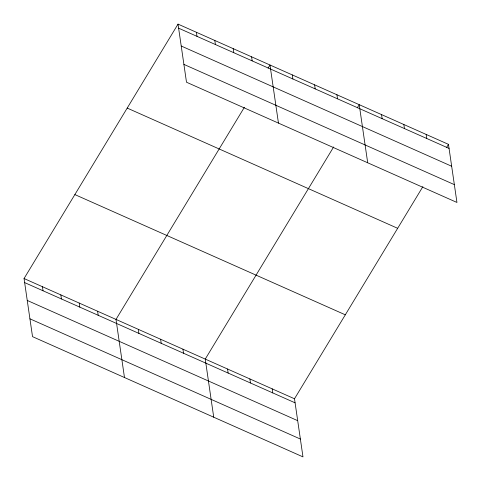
<?xml version="1.0" encoding="UTF-8"?>
<svg xmlns="http://www.w3.org/2000/svg" width="481" height="481" viewBox="0 0 481 481"><rect width="100%" height="100%" fill="white"/><g stroke="black" fill="none" stroke-linecap="round" stroke-linejoin="round"><path stroke-width="0.72" d="M422.877 186.64L294.498 398.773L302.976 456.884L32.528 336.646L24.05 278.541L178.024 24.116L448.472 144.354L456.95 202.459L186.502 82.227L178.024 24.116M244.384 107.287L115.999 319.42L124.477 377.525M268.097 68.11L269.979 65.001L278.457 123.106M333.634 146.964L205.249 359.097L213.726 417.201M357.341 107.786L359.223 104.678L367.7 162.782M446.59 147.463L448.472 144.354M178.619 28.181L449.068 148.413M181.223 46.014L451.665 166.246M183.898 64.394L454.347 184.626M127.212 108.081L397.661 228.313M74.862 194.583L345.31 314.815M24.05 278.541L294.498 398.773M24.645 282.6L295.087 402.831M27.243 300.439L297.691 420.671M29.924 318.813L300.372 439.045M426.16 134.433L426.755 138.492M403.848 124.513L404.443 128.571M381.535 114.592L382.13 118.657M336.916 94.757L337.506 98.815M314.604 84.836L315.193 88.895M292.292 74.916L292.881 78.98M251.587 56.824L252.182 60.883M233.195 48.647L233.79 52.706M272.186 388.852L272.775 392.917M214.809 40.47L215.398 44.529M249.873 378.938L250.469 382.996M196.416 32.293L197.006 36.358M227.561 369.017L228.156 373.076M182.936 349.176L183.532 353.24M160.624 339.255L161.219 343.32M138.312 329.341L138.907 333.399M97.613 311.243L98.202 315.302M79.221 303.066L79.816 307.131M60.828 294.895L61.424 298.954M42.442 286.718L43.031 290.777"/></g></svg>
